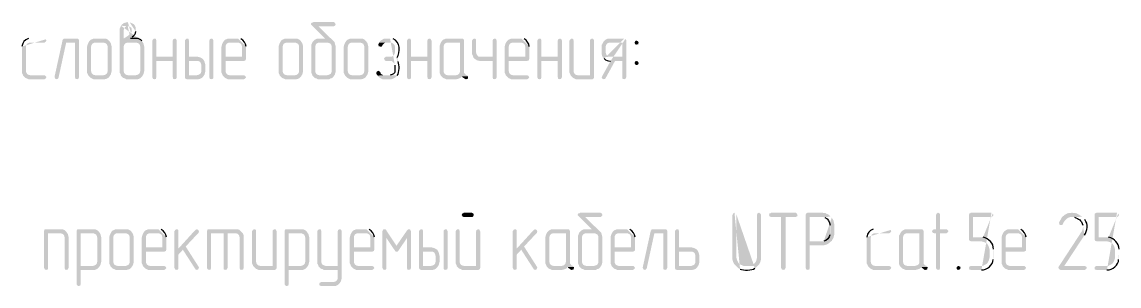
# Model space of a CAD drawing. Header units: millimetres. Extents: x -211 to 10565, y -2293 to 2244.
# Drawn here: x 5166.1 to 5223.8, y -312.8 to -299 of the extents above; entities that cross this region are included whole.
import ezdxf

# ---------------------------------------------------------------- set-up
doc = ezdxf.new("R2010")
doc.units = ezdxf.units.MM
doc.layers.add('PDF _Геометрия', color=7, linetype='Continuous')
doc.layers.add('PDF _Сплошная заливка', color=7, linetype='Continuous')

msp = doc.modelspace()

# ---------------------------------------------------------------- hatches: boundary and pattern name
at = {"layer": 'PDF _Сплошная заливка', "transparency": 33554559}
h = msp.add_hatch(color=256, dxfattribs=at)
h.paths.add_polyline_path([(5171.319, -299.169), (5171.298, -299.233), (5171.256, -299.317), (5171.256, -301.645), (5171.298, -301.708), (5171.319, -301.793), (5171.679, -301.772), (5171.594, -301.751), (5171.531, -301.708), (5171.488, -301.645), (5171.467, -301.56), (5171.467, -300.269), (5171.488, -300.185), (5171.531, -300.121), (5171.594, -300.079), (5171.679, -300.058), (5172.102, -300.058), (5172.462, -300.037), (5172.419, -299.973)], flags=0)
h.paths.add_polyline_path([(5171.827, -299.846), (5171.467, -299.846), (5171.467, -299.402), (5171.488, -299.317), (5171.531, -299.254), (5171.594, -299.211), (5171.679, -299.211)], flags=0)
h = msp.add_hatch(color=256, dxfattribs=at)
h.paths.add_polyline_path([(5171.679, -298.979), (5171.615, -299), (5171.531, -299.021), (5171.467, -299.042), (5171.383, -299.106), (5171.319, -299.169), (5171.679, -299.211), (5171.763, -299.211), (5171.827, -299.254), (5171.848, -299.254), (5171.89, -299.338), (5171.89, -299.486), (5171.848, -299.55), (5171.7, -299.698), (5171.636, -299.74), (5171.467, -299.846), (5171.827, -299.846), (5171.912, -299.762)], flags=0)
h.paths.add_polyline_path([(5172.102, -299.486), (5172.102, -299.296), (5172.081, -299.233), (5172.038, -299.148), (5171.975, -299.084), (5171.933, -299.063), (5171.848, -299.021), (5171.785, -299)], flags=0)
for points in [[(5182.513, -298.979), (5181.434, -298.979), (5181.434, -299), (5181.349, -299.021), (5181.307, -299.084), (5181.328, -299.127), (5182.047, -299.846), (5181.666, -299.846), (5181.603, -299.867), (5181.518, -299.91), (5181.391, -300.037), (5181.37, -300.1), (5181.328, -300.185), (5181.328, -301.645), (5181.37, -301.708), (5181.391, -301.793), (5181.751, -301.772), (5181.666, -301.751), (5181.603, -301.708), (5181.561, -301.645), (5181.54, -301.56), (5181.54, -300.269), (5181.561, -300.185), (5181.603, -300.121), (5181.666, -300.079), (5181.751, -300.058), (5182.174, -300.058), (5182.555, -300.037), (5182.492, -299.973), (5181.709, -299.211), (5182.513, -299.211), (5182.576, -299.169), (5182.619, -299.106), (5182.576, -299.021)], [(5169.013, -299.846), (5168.357, -299.846), (5168.293, -299.867), (5168.251, -299.931), (5167.828, -301.856), (5167.828, -301.878), (5167.87, -301.962), (5167.933, -301.983), (5167.997, -301.962), (5168.039, -301.899), (5168.441, -300.058), (5168.907, -300.058), (5169.118, -299.952), (5169.118, -299.931), (5169.076, -299.867)], [(5169.118, -299.952), (5168.907, -300.058), (5168.907, -301.878), (5168.928, -301.962), (5169.013, -301.983), (5169.076, -301.962), (5169.118, -301.878)], [(5169.626, -300.037), (5169.584, -300.121), (5169.563, -300.185), (5169.542, -300.269), (5169.542, -301.645), (5169.584, -301.729), (5169.605, -301.793), (5169.965, -301.772), (5169.88, -301.751), (5169.817, -301.708), (5169.774, -301.645), (5169.753, -301.56), (5169.753, -300.269), (5169.774, -300.185), (5169.817, -300.121), (5169.88, -300.079), (5169.965, -300.058), (5170.409, -300.058)], [(5170.409, -299.846), (5169.88, -299.846), (5169.795, -299.888), (5169.732, -299.91), (5169.669, -299.973), (5169.626, -300.037), (5170.409, -300.058), (5170.473, -300.079), (5170.557, -300.121), (5170.6, -300.185), (5170.621, -300.269), (5170.621, -301.56), (5170.6, -301.645), (5170.557, -301.708), (5170.494, -301.751), (5170.409, -301.772), (5169.965, -301.772), (5169.605, -301.793), (5169.732, -301.92), (5169.795, -301.941), (5169.88, -301.983), (5170.473, -301.983), (5170.557, -301.962), (5170.642, -301.92), (5170.705, -301.856), (5170.79, -301.729), (5170.832, -301.56), (5170.832, -300.269), (5170.79, -300.1), (5170.705, -299.973), (5170.642, -299.91), (5170.557, -299.867), (5170.494, -299.846)], [(5172.462, -300.037), (5172.102, -300.058), (5172.187, -300.079), (5172.271, -300.121), (5172.314, -300.185), (5172.335, -300.269), (5172.335, -301.56), (5172.314, -301.645), (5172.271, -301.708), (5172.187, -301.751), (5172.102, -301.772), (5171.679, -301.772), (5171.319, -301.793), (5171.446, -301.92), (5171.531, -301.941), (5171.594, -301.983), (5172.208, -301.983), (5172.271, -301.962), (5172.356, -301.92), (5172.419, -301.856), (5172.504, -301.729), (5172.546, -301.56), (5172.546, -300.269), (5172.504, -300.1)], [(5173.075, -299.846), (5173.012, -299.888), (5172.97, -299.952), (5172.97, -301.878), (5173.012, -301.962), (5173.075, -301.983), (5173.16, -301.962), (5173.181, -301.878), (5173.181, -301.031), (5174.049, -301.031), (5173.181, -300.798), (5173.181, -299.952), (5173.16, -299.867)], [(5174.155, -299.846), (5174.07, -299.888), (5174.049, -299.952), (5174.049, -300.798), (5173.181, -300.798), (5174.049, -301.031), (5174.049, -301.878), (5174.07, -301.962), (5174.155, -301.983), (5174.218, -301.962), (5174.26, -301.878), (5174.26, -299.952), (5174.218, -299.867)], [(5174.789, -299.846), (5174.726, -299.888), (5174.684, -299.952), (5174.684, -301.899), (5174.726, -301.962), (5174.789, -301.983), (5175.403, -301.983), (5175.488, -301.962), (5175.572, -301.92), (5175.636, -301.856), (5175.678, -301.793), (5174.895, -301.772), (5174.895, -301.031), (5175.318, -301.031), (5175.678, -300.989), (5175.636, -300.925), (5175.572, -300.883), (5175.488, -300.841), (5175.424, -300.82), (5175.318, -300.798), (5174.895, -300.798), (5174.895, -299.952), (5174.874, -299.867)], [(5176.08, -299.846), (5175.995, -299.888), (5175.974, -299.952), (5175.974, -301.878), (5175.995, -301.962), (5176.08, -301.983), (5176.144, -301.962), (5176.165, -301.962), (5176.186, -301.878), (5176.186, -299.952), (5176.144, -299.867)], [(5176.694, -300.037), (5176.651, -300.121), (5176.63, -300.185), (5176.609, -300.269), (5176.609, -301.645), (5176.651, -301.729), (5176.673, -301.793), (5176.736, -301.856), (5176.8, -301.92), (5176.863, -301.941), (5176.948, -301.983), (5177.794, -301.983), (5177.858, -301.941), (5177.9, -301.878), (5177.858, -301.814), (5177.794, -301.772), (5177.032, -301.772), (5176.948, -301.751), (5176.884, -301.708), (5176.842, -301.645), (5176.821, -301.56), (5176.821, -301.031), (5177.794, -301.031), (5177.815, -301.01), (5177.879, -300.989), (5177.9, -300.904), (5176.821, -300.798), (5176.821, -300.269), (5176.842, -300.185), (5176.884, -300.121), (5176.948, -300.079), (5177.032, -300.058), (5177.477, -300.058)], [(5179.699, -300.037), (5179.656, -300.121), (5179.635, -300.185), (5179.614, -300.269), (5179.614, -301.645), (5179.656, -301.729), (5179.677, -301.793), (5180.037, -301.772), (5179.952, -301.751), (5179.889, -301.708), (5179.847, -301.645), (5179.826, -301.56), (5179.826, -300.269), (5179.847, -300.185), (5179.889, -300.121), (5179.952, -300.079), (5180.037, -300.058), (5180.482, -300.058)], [(5180.482, -299.846), (5179.952, -299.846), (5179.868, -299.888), (5179.804, -299.91), (5179.741, -299.973), (5179.699, -300.037), (5180.482, -300.058), (5180.545, -300.079), (5180.63, -300.121), (5180.672, -300.185), (5180.693, -300.269), (5180.693, -301.56), (5180.672, -301.645), (5180.63, -301.708), (5180.566, -301.751), (5180.482, -301.772), (5180.037, -301.772), (5179.677, -301.793), (5179.804, -301.92), (5179.868, -301.941), (5179.952, -301.983), (5180.545, -301.983), (5180.63, -301.962), (5180.714, -301.92), (5180.778, -301.856), (5180.862, -301.729), (5180.905, -301.56), (5180.905, -300.269), (5180.862, -300.1), (5180.778, -299.973), (5180.714, -299.91), (5180.63, -299.867), (5180.566, -299.846)], [(5182.555, -300.037), (5182.174, -300.058), (5182.259, -300.079), (5182.344, -300.121), (5182.386, -300.185), (5182.407, -300.269), (5182.407, -301.56), (5182.386, -301.645), (5182.344, -301.708), (5182.259, -301.751), (5182.174, -301.772), (5181.751, -301.772), (5181.391, -301.793), (5181.518, -301.92), (5181.603, -301.941), (5181.666, -301.983), (5182.28, -301.983), (5182.344, -301.941), (5182.428, -301.92), (5182.492, -301.856), (5182.576, -301.729), (5182.598, -301.645), (5182.619, -301.56), (5182.619, -300.269), (5182.598, -300.206), (5182.576, -300.121)], [(5183.127, -300.037), (5183.084, -300.121), (5183.063, -300.185), (5183.042, -300.269), (5183.042, -301.645), (5183.084, -301.729), (5183.105, -301.793), (5183.465, -301.772), (5183.38, -301.751), (5183.317, -301.708), (5183.275, -301.645), (5183.254, -301.56), (5183.254, -300.269), (5183.275, -300.185), (5183.317, -300.121), (5183.38, -300.079), (5183.465, -300.058), (5183.909, -300.058)], [(5183.909, -299.846), (5183.38, -299.846), (5183.296, -299.888), (5183.232, -299.91), (5183.169, -299.973), (5183.127, -300.037), (5183.909, -300.058), (5183.973, -300.079), (5184.058, -300.121), (5184.1, -300.185), (5184.121, -300.269), (5184.121, -301.56), (5184.1, -301.645), (5184.058, -301.708), (5183.994, -301.751), (5183.909, -301.772), (5183.465, -301.772), (5183.105, -301.793), (5183.169, -301.856), (5183.232, -301.92), (5183.296, -301.941), (5183.38, -301.983), (5183.973, -301.983), (5184.058, -301.962), (5184.142, -301.92), (5184.206, -301.856), (5184.29, -301.729), (5184.312, -301.645), (5184.333, -301.56), (5184.333, -300.269), (5184.312, -300.185), (5184.29, -300.1), (5184.206, -299.973), (5184.142, -299.91), (5184.058, -299.867), (5183.994, -299.846)], [(5184.904, -300.058), (5184.862, -300.142), (5184.862, -300.185), (5184.883, -300.248), (5184.968, -300.269), (5185.031, -300.269), (5185.073, -300.206), (5185.094, -300.164), (5185.158, -300.1), (5185.179, -300.079), (5185.264, -300.058), (5185.475, -300.058)], [(5186.47, -299.846), (5186.406, -299.888), (5186.364, -299.952), (5186.364, -301.878), (5186.406, -301.962), (5186.47, -301.983), (5186.555, -301.962), (5186.576, -301.878), (5186.576, -301.031), (5187.443, -301.031), (5186.576, -300.798), (5186.576, -299.952), (5186.555, -299.867)], [(5187.549, -299.846), (5187.464, -299.888), (5187.443, -299.952), (5187.443, -300.798), (5186.576, -300.798), (5187.443, -301.031), (5187.443, -301.878), (5187.464, -301.962), (5187.549, -301.983), (5187.613, -301.962), (5187.655, -301.878), (5187.655, -299.952), (5187.613, -299.867)], [(5188.163, -300.037), (5188.12, -300.121), (5188.099, -300.185), (5188.078, -300.269), (5188.078, -301.645), (5188.12, -301.729), (5188.142, -301.793), (5188.269, -301.92), (5188.332, -301.941), (5188.417, -301.983), (5188.967, -301.983), (5189.051, -301.962), (5189.115, -301.941), (5189.2, -301.899), (5189.263, -301.835), (5189.58, -301.835), (5189.517, -301.772), (5188.501, -301.772), (5188.417, -301.751), (5188.353, -301.708), (5188.311, -301.645), (5188.29, -301.56), (5188.29, -300.269), (5188.311, -300.185), (5188.353, -300.121), (5188.417, -300.079), (5188.501, -300.058), (5189.157, -300.058)], [(5189.263, -299.846), (5188.417, -299.846), (5188.332, -299.888), (5188.269, -299.91), (5188.205, -299.973), (5188.163, -300.037), (5189.157, -300.058), (5189.157, -301.56), (5189.136, -301.645), (5189.094, -301.708), (5189.03, -301.751), (5188.946, -301.772), (5188.501, -301.772), (5189.517, -301.772), (5189.454, -301.751), (5189.411, -301.687), (5189.369, -301.645), (5189.369, -299.931), (5189.327, -299.867)], [(5189.898, -299.846), (5189.834, -299.888), (5189.792, -299.952), (5189.792, -300.671), (5189.834, -300.756), (5189.856, -300.841), (5190.215, -300.798), (5190.131, -300.798), (5190.067, -300.735), (5190.025, -300.671), (5190.004, -300.587), (5190.004, -299.952), (5189.983, -299.867)], [(5190.977, -299.846), (5190.892, -299.888), (5190.871, -299.952), (5190.871, -300.798), (5190.215, -300.798), (5189.856, -300.841), (5189.919, -300.904), (5189.983, -300.946), (5190.046, -300.989), (5190.215, -301.031), (5190.871, -301.031), (5190.871, -301.878), (5190.892, -301.962), (5190.977, -301.983), (5191.041, -301.962), (5191.083, -301.878), (5191.083, -299.952), (5191.041, -299.867)], [(5191.591, -300.037), (5191.548, -300.121), (5191.527, -300.185), (5191.506, -300.269), (5191.506, -301.645), (5191.548, -301.729), (5191.57, -301.793), (5191.633, -301.856), (5191.697, -301.92), (5191.76, -301.941), (5191.845, -301.983), (5192.691, -301.983), (5192.755, -301.941), (5192.797, -301.878), (5192.755, -301.814), (5192.691, -301.772), (5191.929, -301.772), (5191.845, -301.751), (5191.781, -301.708), (5191.739, -301.645), (5191.718, -301.56), (5191.718, -301.031), (5192.691, -301.031), (5192.712, -301.01), (5192.776, -300.989), (5192.797, -300.904), (5191.718, -300.798), (5191.718, -300.269), (5191.739, -300.185), (5191.781, -300.121), (5191.845, -300.079), (5191.929, -300.058), (5192.374, -300.058)], [(5193.326, -299.846), (5193.262, -299.888), (5193.22, -299.952), (5193.22, -301.878), (5193.262, -301.962), (5193.326, -301.983), (5193.411, -301.962), (5193.432, -301.878), (5193.432, -301.031), (5194.299, -301.031), (5193.432, -300.798), (5193.432, -299.952), (5193.411, -299.867)], [(5194.405, -299.846), (5194.32, -299.888), (5194.299, -299.952), (5194.299, -300.798), (5193.432, -300.798), (5194.299, -301.031), (5194.299, -301.878), (5194.32, -301.962), (5194.405, -301.983), (5194.469, -301.962), (5194.511, -301.878), (5194.511, -299.952), (5194.469, -299.867)], [(5195.019, -299.846), (5194.955, -299.888), (5194.913, -299.952), (5194.913, -301.645), (5194.955, -301.729), (5194.976, -301.793), (5195.336, -301.772), (5195.251, -301.751), (5195.188, -301.708), (5195.146, -301.645), (5195.125, -301.56), (5195.125, -299.952), (5195.103, -299.867)], [(5196.098, -299.846), (5196.013, -299.888), (5195.992, -299.952), (5195.992, -301.772), (5195.336, -301.772), (5194.976, -301.793), (5195.103, -301.92), (5195.167, -301.941), (5195.251, -301.983), (5196.119, -301.983), (5196.183, -301.941), (5196.204, -301.878), (5196.204, -299.952), (5196.161, -299.867)], [(5196.69, -300.037), (5196.648, -300.121), (5196.606, -300.185), (5196.606, -300.671), (5196.627, -300.756), (5196.669, -300.841), (5197.029, -300.798), (5196.944, -300.798), (5196.881, -300.735), (5196.839, -300.671), (5196.817, -300.587), (5196.817, -300.269), (5196.839, -300.185), (5196.881, -300.121), (5196.944, -300.079), (5197.029, -300.058), (5197.685, -300.058)], [(5198.447, -299.952), (5198.383, -299.973), (5198.362, -299.994), (5198.341, -300.058), (5198.362, -300.142), (5198.447, -300.164), (5198.531, -300.142), (5198.531, -300.121), (5198.553, -300.058), (5198.51, -299.994)], [(5175.678, -300.989), (5175.318, -301.031), (5175.403, -301.031), (5175.488, -301.073), (5175.53, -301.158), (5175.551, -301.243), (5175.551, -301.56), (5175.53, -301.645), (5175.488, -301.708), (5175.403, -301.751), (5175.318, -301.772), (5174.895, -301.772), (5175.678, -301.793), (5175.72, -301.729), (5175.763, -301.56), (5175.763, -301.243), (5175.742, -301.158), (5175.72, -301.073)], [(5197.071, -301.031), (5196.627, -301.835), (5196.606, -301.878), (5196.648, -301.962), (5196.712, -301.983), (5196.775, -301.962), (5196.817, -301.92), (5197.304, -301.031), (5197.685, -301.031)], [(5198.447, -301.031), (5198.383, -301.052), (5198.362, -301.052), (5198.341, -301.137), (5198.362, -301.2), (5198.447, -301.243), (5198.531, -301.2), (5198.553, -301.137), (5198.51, -301.052)], [(5184.862, -301.539), (5184.777, -301.581), (5184.756, -301.645), (5184.756, -301.708), (5184.819, -301.793), (5185.158, -301.772), (5185.116, -301.772), (5185.031, -301.729), (5184.989, -301.687), (5184.968, -301.624), (5184.925, -301.581)], [(5189.58, -301.835), (5189.263, -301.835), (5189.284, -301.878), (5189.348, -301.92), (5189.369, -301.941), (5189.454, -301.983), (5189.475, -301.983), (5189.559, -301.962), (5189.58, -301.878)], [(5189.771, -308.987), (5189.348, -308.987), (5189.348, -309.009), (5189.284, -309.03), (5189.242, -309.114), (5189.284, -309.178), (5189.348, -309.22), (5189.792, -309.22), (5189.856, -309.178), (5189.877, -309.114), (5189.856, -309.03)], [(5196.542, -308.987), (5195.463, -308.987), (5195.463, -309.009), (5195.378, -309.03), (5195.336, -309.093), (5195.357, -309.136), (5196.077, -309.855), (5195.696, -309.855), (5195.632, -309.876), (5195.548, -309.919), (5195.421, -310.045), (5195.4, -310.109), (5195.357, -310.194), (5195.357, -311.654), (5195.4, -311.717), (5195.421, -311.802), (5195.78, -311.781), (5195.696, -311.759), (5195.632, -311.717), (5195.59, -311.654), (5195.569, -311.569), (5195.569, -310.278), (5195.59, -310.194), (5195.632, -310.13), (5195.696, -310.088), (5195.78, -310.067), (5196.204, -310.067), (5196.585, -310.045), (5196.521, -309.982), (5195.738, -309.22), (5196.542, -309.22), (5196.606, -309.178), (5196.648, -309.114), (5196.606, -309.03)], [(5204.879, -308.987), (5204.795, -309.03), (5204.774, -309.114), (5204.774, -311.357), (5204.731, -311.527), (5204.647, -311.654), (5204.583, -311.696), (5204.499, -311.738), (5204.435, -311.781), (5204.118, -311.781), (5204.795, -311.802), (5204.858, -311.738), (5204.901, -311.675), (5204.943, -311.59), (5204.964, -311.527), (5204.985, -311.442), (5204.985, -309.093), (5204.943, -309.03)], [(5206.805, -308.987), (5205.514, -308.987), (5205.514, -309.009), (5205.43, -309.03), (5205.408, -309.114), (5205.43, -309.178), (5205.514, -309.22), (5206.043, -309.22), (5206.043, -311.886), (5206.086, -311.971), (5206.149, -311.992), (5206.234, -311.971), (5206.276, -311.886), (5206.276, -309.22), (5206.805, -309.22), (5206.89, -309.178), (5206.911, -309.114), (5206.869, -309.03)], [(5208.202, -308.987), (5207.44, -308.987), (5207.419, -309.009), (5207.355, -309.03), (5207.334, -309.114), (5207.334, -311.886), (5207.376, -311.971), (5207.44, -311.992), (5207.525, -311.971), (5207.546, -311.886), (5207.546, -310.701), (5208.286, -310.701), (5208.371, -310.68), (5208.434, -310.659), (5208.519, -310.617), (5208.583, -310.574), (5208.646, -310.511), (5207.546, -310.49), (5207.546, -309.22), (5208.202, -309.22), (5208.646, -309.178), (5208.583, -309.136), (5208.519, -309.072), (5208.434, -309.051), (5208.371, -309.009), (5208.286, -309.009)], [(5214.296, -308.987), (5214.232, -309.03), (5214.19, -309.114), (5214.19, -309.855), (5214.084, -309.855), (5214.021, -309.897), (5213.978, -309.961), (5214.021, -310.045), (5214.084, -310.067), (5214.19, -310.067), (5214.19, -311.886), (5214.232, -311.971), (5214.296, -311.992), (5214.381, -311.971), (5214.402, -311.886), (5214.402, -310.067), (5214.74, -310.067), (5214.804, -310.024), (5214.846, -309.961), (5214.804, -309.897), (5214.74, -309.855), (5214.402, -309.855), (5214.402, -309.093), (5214.381, -309.03)], [(5221.342, -308.987), (5221.258, -309.009), (5221.173, -309.009), (5221.088, -309.03), (5221.025, -309.072), (5220.94, -309.114), (5220.898, -309.157), (5220.834, -309.199), (5220.792, -309.263), (5220.75, -309.347), (5220.707, -309.411), (5220.665, -309.495), (5220.665, -309.538), (5220.686, -309.622), (5220.771, -309.643), (5220.834, -309.622), (5220.877, -309.58), (5220.877, -309.559), (5220.919, -309.474), (5220.961, -309.411), (5221.067, -309.305), (5221.11, -309.284), (5221.173, -309.241), (5221.258, -309.22), (5221.342, -309.22), (5221.892, -309.199), (5221.808, -309.157), (5221.744, -309.114), (5221.66, -309.072), (5221.596, -309.03), (5221.512, -309.009), (5221.427, -309.009)], [(5168.145, -309.855), (5167.362, -309.855), (5167.299, -309.876), (5167.277, -309.961), (5167.277, -311.886), (5167.32, -311.971), (5167.383, -311.992), (5167.468, -311.971), (5167.489, -311.886), (5167.489, -310.067), (5168.145, -310.067), (5168.484, -310.045), (5168.441, -309.982), (5168.378, -309.919), (5168.293, -309.876), (5168.23, -309.855)], [(5169.859, -309.855), (5169.076, -309.855), (5169.013, -309.876), (5168.991, -309.961), (5168.991, -312.754), (5169.034, -312.817), (5169.097, -312.839), (5169.182, -312.817), (5169.203, -312.733), (5169.203, -311.992), (5169.944, -311.992), (5170.007, -311.971), (5170.092, -311.929), (5170.155, -311.865), (5170.198, -311.802), (5169.203, -311.781), (5169.203, -310.067), (5169.859, -310.067), (5170.198, -310.045), (5170.155, -309.982), (5170.092, -309.919), (5170.007, -309.876), (5169.944, -309.855)], [(5171.573, -309.855), (5171.044, -309.855), (5170.959, -309.897), (5170.896, -309.919), (5170.832, -309.982), (5170.79, -310.045), (5171.573, -310.067), (5171.636, -310.088), (5171.721, -310.13), (5171.763, -310.194), (5171.785, -310.278), (5171.785, -311.569), (5171.763, -311.654), (5171.721, -311.717), (5171.658, -311.759), (5171.573, -311.781), (5171.129, -311.781), (5170.769, -311.802), (5170.896, -311.929), (5170.959, -311.95), (5171.044, -311.992), (5171.636, -311.992), (5171.721, -311.971), (5171.806, -311.929), (5171.869, -311.865), (5171.954, -311.738), (5171.975, -311.654), (5171.996, -311.569), (5171.996, -310.278), (5171.975, -310.194), (5171.954, -310.109), (5171.869, -309.982), (5171.806, -309.919), (5171.721, -309.876), (5171.658, -309.855)], [(5174.239, -309.855), (5174.176, -309.897), (5174.133, -309.961), (5174.133, -311.886), (5174.176, -311.971), (5174.239, -311.992), (5174.324, -311.971), (5174.345, -311.886), (5174.345, -311.188), (5174.578, -310.934), (5174.345, -310.871), (5174.345, -309.961), (5174.324, -309.876)], [(5175.318, -309.855), (5175.234, -309.897), (5174.345, -310.871), (5174.578, -310.934), (5175.234, -311.95), (5175.255, -311.971), (5175.318, -311.992), (5175.382, -311.971), (5175.424, -311.886), (5175.403, -311.823), (5174.726, -310.765), (5175.403, -310.045), (5175.424, -309.961), (5175.382, -309.897)], [(5177.35, -309.855), (5175.932, -309.855), (5175.869, -309.876), (5175.847, -309.961), (5175.847, -311.886), (5175.89, -311.971), (5175.953, -311.992), (5176.038, -311.971), (5176.059, -311.886), (5176.059, -310.067), (5177.35, -310.067), (5177.709, -310.045), (5177.583, -309.919), (5177.519, -309.876), (5177.434, -309.855)], [(5178.323, -309.855), (5178.26, -309.897), (5178.217, -309.961), (5178.217, -311.654), (5178.26, -311.738), (5178.281, -311.802), (5178.641, -311.781), (5178.556, -311.759), (5178.492, -311.717), (5178.45, -311.654), (5178.429, -311.569), (5178.429, -309.961), (5178.408, -309.876)], [(5179.402, -309.855), (5179.318, -309.897), (5179.297, -309.961), (5179.297, -311.781), (5178.641, -311.781), (5178.281, -311.802), (5178.408, -311.929), (5178.471, -311.95), (5178.556, -311.992), (5179.423, -311.992), (5179.487, -311.95), (5179.508, -311.886), (5179.508, -309.961), (5179.466, -309.876)], [(5180.799, -309.855), (5180.016, -309.855), (5179.952, -309.876), (5179.931, -309.961), (5179.931, -312.754), (5179.974, -312.817), (5180.037, -312.839), (5180.122, -312.817), (5180.143, -312.733), (5180.143, -311.992), (5180.884, -311.992), (5180.947, -311.971), (5181.032, -311.929), (5181.095, -311.865), (5181.137, -311.802), (5180.143, -311.781), (5180.143, -310.067), (5180.799, -310.067), (5181.137, -310.045), (5181.095, -309.982), (5181.032, -309.919), (5180.947, -309.876), (5180.884, -309.855)], [(5181.751, -309.855), (5181.688, -309.897), (5181.645, -309.961), (5181.645, -311.654), (5181.688, -311.717), (5181.709, -311.802), (5182.069, -311.781), (5182.005, -311.759), (5181.92, -311.717), (5181.878, -311.654), (5181.857, -311.569), (5181.857, -309.961), (5181.836, -309.876)], [(5182.83, -309.855), (5182.746, -309.897), (5182.725, -309.961), (5182.725, -311.781), (5182.069, -311.781), (5181.709, -311.802), (5181.836, -311.929), (5181.92, -311.95), (5181.984, -311.992), (5182.725, -311.992), (5182.725, -312.415), (5182.703, -312.5), (5182.661, -312.564), (5182.598, -312.606), (5182.513, -312.627), (5181.857, -312.627), (5181.772, -312.669), (5181.751, -312.733), (5181.772, -312.817), (5181.857, -312.839), (5182.598, -312.839), (5182.661, -312.817), (5182.746, -312.775), (5182.809, -312.712), (5182.894, -312.585), (5182.936, -312.415), (5182.936, -309.961), (5182.894, -309.876)], [(5185.179, -309.855), (5185.116, -309.876), (5185.073, -309.961), (5185.285, -310.321), (5185.729, -310.977), (5185.814, -310.723), (5185.264, -309.897), (5185.221, -309.855)], [(5186.47, -309.855), (5186.449, -309.855), (5186.385, -309.897), (5185.814, -310.723), (5185.729, -310.977), (5185.75, -311.019), (5185.814, -311.04), (5185.856, -311.04), (5185.92, -310.977), (5186.364, -310.321), (5186.576, -309.961), (5186.533, -309.876)], [(5187.105, -309.855), (5187.041, -309.897), (5186.999, -309.961), (5186.999, -311.908), (5187.041, -311.971), (5187.105, -311.992), (5187.718, -311.992), (5187.803, -311.971), (5187.888, -311.929), (5187.951, -311.865), (5187.993, -311.802), (5187.211, -311.781), (5187.211, -311.04), (5187.634, -311.04), (5187.993, -310.998), (5187.951, -310.934), (5187.888, -310.892), (5187.803, -310.85), (5187.74, -310.828), (5187.634, -310.807), (5187.211, -310.807), (5187.211, -309.961), (5187.189, -309.876)], [(5188.396, -309.855), (5188.311, -309.897), (5188.29, -309.961), (5188.29, -311.886), (5188.311, -311.971), (5188.396, -311.992), (5188.459, -311.971), (5188.48, -311.971), (5188.501, -311.886), (5188.501, -309.961), (5188.459, -309.876)], [(5189.03, -309.855), (5188.967, -309.897), (5188.925, -309.961), (5188.925, -311.654), (5188.967, -311.717), (5188.988, -311.802), (5189.348, -311.781), (5189.263, -311.759), (5189.2, -311.717), (5189.157, -311.654), (5189.136, -311.569), (5189.136, -309.961), (5189.115, -309.876)], [(5190.109, -309.855), (5190.025, -309.897), (5190.004, -309.961), (5190.004, -311.781), (5189.348, -311.781), (5188.988, -311.802), (5189.051, -311.865), (5189.115, -311.929), (5189.2, -311.95), (5189.263, -311.992), (5190.131, -311.992), (5190.194, -311.95), (5190.215, -311.886), (5190.215, -309.961), (5190.173, -309.876)], [(5192.035, -309.855), (5191.972, -309.897), (5191.929, -309.961), (5191.929, -311.886), (5191.972, -311.971), (5192.035, -311.992), (5192.12, -311.971), (5192.141, -311.886), (5192.141, -311.188), (5192.374, -310.934), (5192.141, -310.871), (5192.141, -309.961), (5192.12, -309.876)], [(5193.114, -309.855), (5193.03, -309.897), (5192.141, -310.871), (5192.374, -310.934), (5193.03, -311.95), (5193.051, -311.971), (5193.114, -311.992), (5193.178, -311.971), (5193.22, -311.886), (5193.199, -311.823), (5192.522, -310.765), (5193.199, -310.045), (5193.22, -309.961), (5193.178, -309.897)], [(5194.828, -309.855), (5193.982, -309.855), (5193.897, -309.897), (5193.834, -309.919), (5193.77, -309.982), (5193.728, -310.045), (5194.722, -310.067), (5194.722, -311.569), (5194.701, -311.654), (5194.659, -311.717), (5194.596, -311.759), (5194.511, -311.781), (5194.066, -311.781), (5195.082, -311.781), (5195.019, -311.759), (5194.976, -311.696), (5194.934, -311.654), (5194.934, -309.94), (5194.892, -309.876)], [(5199.949, -309.855), (5199.293, -309.855), (5199.23, -309.876), (5199.187, -309.94), (5198.764, -311.865), (5198.764, -311.886), (5198.806, -311.971), (5198.87, -311.992), (5198.933, -311.971), (5198.976, -311.908), (5199.378, -310.067), (5199.843, -310.067), (5200.055, -309.961), (5200.055, -309.94), (5200.013, -309.876)], [(5200.563, -309.855), (5200.499, -309.897), (5200.457, -309.961), (5200.457, -311.908), (5200.499, -311.971), (5200.563, -311.992), (5201.388, -311.992), (5201.473, -311.971), (5201.557, -311.929), (5201.621, -311.865), (5201.663, -311.802), (5200.669, -311.781), (5200.669, -311.04), (5201.325, -311.04), (5201.663, -310.998), (5201.621, -310.934), (5201.557, -310.892), (5201.473, -310.85), (5201.409, -310.828), (5201.325, -310.807), (5200.669, -310.807), (5200.669, -309.961), (5200.647, -309.876)], [(5213.428, -309.855), (5212.582, -309.855), (5212.497, -309.897), (5212.434, -309.919), (5212.37, -309.982), (5212.328, -310.045), (5213.322, -310.067), (5213.322, -311.569), (5213.301, -311.654), (5213.259, -311.717), (5213.174, -311.759), (5213.09, -311.781), (5212.667, -311.781), (5213.682, -311.781), (5213.619, -311.759), (5213.555, -311.696), (5213.534, -311.654), (5213.534, -309.94), (5213.492, -309.876)], [(5168.484, -310.045), (5168.145, -310.067), (5168.208, -310.088), (5168.293, -310.13), (5168.335, -310.194), (5168.357, -310.278), (5168.357, -311.886), (5168.378, -311.971), (5168.462, -311.992), (5168.526, -311.971), (5168.568, -311.886), (5168.568, -310.278), (5168.526, -310.109)], [(5170.198, -310.045), (5169.859, -310.067), (5169.922, -310.088), (5170.007, -310.13), (5170.049, -310.194), (5170.071, -310.278), (5170.071, -311.569), (5170.049, -311.654), (5170.007, -311.717), (5169.922, -311.759), (5169.859, -311.781), (5169.203, -311.781), (5170.198, -311.802), (5170.24, -311.738), (5170.282, -311.569), (5170.282, -310.278), (5170.24, -310.109)], [(5170.79, -310.045), (5170.748, -310.13), (5170.727, -310.194), (5170.705, -310.278), (5170.705, -311.654), (5170.748, -311.738), (5170.769, -311.802), (5171.129, -311.781), (5171.044, -311.759), (5170.98, -311.717), (5170.938, -311.654), (5170.917, -311.569), (5170.917, -310.278), (5170.938, -310.194), (5170.98, -310.13), (5171.044, -310.088), (5171.129, -310.067), (5171.573, -310.067)], [(5172.504, -310.045), (5172.462, -310.13), (5172.441, -310.194), (5172.419, -310.278), (5172.419, -311.654), (5172.462, -311.738), (5172.483, -311.802), (5172.546, -311.865), (5172.61, -311.929), (5172.673, -311.95), (5172.758, -311.992), (5173.604, -311.992), (5173.668, -311.95), (5173.71, -311.886), (5173.668, -311.823), (5173.604, -311.781), (5172.843, -311.781), (5172.758, -311.759), (5172.694, -311.717), (5172.652, -311.654), (5172.631, -311.569), (5172.631, -311.04), (5173.604, -311.04), (5173.626, -311.019), (5173.689, -310.998), (5173.71, -310.913), (5172.631, -310.807), (5172.631, -310.278), (5172.652, -310.194), (5172.694, -310.13), (5172.758, -310.088), (5172.843, -310.067), (5173.287, -310.067)], [(5176.927, -310.067), (5176.715, -310.067), (5176.715, -311.886), (5176.736, -311.971), (5176.821, -311.992), (5176.884, -311.971), (5176.927, -311.886)], [(5177.709, -310.045), (5177.35, -310.067), (5177.434, -310.088), (5177.498, -310.13), (5177.54, -310.194), (5177.561, -310.278), (5177.561, -311.886), (5177.583, -311.971), (5177.667, -311.992), (5177.752, -311.971), (5177.773, -311.886), (5177.773, -310.194), (5177.752, -310.109)], [(5181.137, -310.045), (5180.799, -310.067), (5180.862, -310.088), (5180.947, -310.13), (5180.989, -310.194), (5181.011, -310.278), (5181.011, -311.569), (5180.989, -311.654), (5180.947, -311.717), (5180.862, -311.759), (5180.799, -311.781), (5180.143, -311.781), (5181.137, -311.802), (5181.18, -311.738), (5181.222, -311.569), (5181.222, -310.278), (5181.18, -310.109)], [(5183.444, -310.045), (5183.402, -310.13), (5183.38, -310.194), (5183.359, -310.278), (5183.359, -311.654), (5183.402, -311.738), (5183.423, -311.802), (5183.55, -311.929), (5183.613, -311.95), (5183.698, -311.992), (5184.544, -311.992), (5184.608, -311.95), (5184.65, -311.886), (5184.608, -311.823), (5184.544, -311.781), (5183.783, -311.781), (5183.698, -311.759), (5183.634, -311.717), (5183.592, -311.654), (5183.571, -311.569), (5183.571, -311.04), (5184.544, -311.04), (5184.565, -311.019), (5184.629, -310.998), (5184.65, -310.913), (5183.571, -310.807), (5183.571, -310.278), (5183.592, -310.194), (5183.634, -310.13), (5183.698, -310.088), (5183.783, -310.067), (5184.227, -310.067)], [(5185.073, -309.961), (5185.073, -311.886), (5185.116, -311.971), (5185.179, -311.992), (5185.264, -311.971), (5185.285, -311.886), (5185.285, -310.321)], [(5186.576, -309.961), (5186.364, -310.321), (5186.364, -311.886), (5186.385, -311.971), (5186.47, -311.992), (5186.533, -311.971), (5186.555, -311.971), (5186.576, -311.886)], [(5193.728, -310.045), (5193.686, -310.13), (5193.664, -310.194), (5193.643, -310.278), (5193.643, -311.654), (5193.686, -311.738), (5193.707, -311.802), (5193.77, -311.865), (5193.834, -311.929), (5193.897, -311.95), (5193.982, -311.992), (5194.532, -311.992), (5194.617, -311.971), (5194.68, -311.95), (5194.765, -311.908), (5194.828, -311.844), (5195.146, -311.844), (5195.082, -311.781), (5194.066, -311.781), (5193.982, -311.759), (5193.918, -311.717), (5193.876, -311.654), (5193.855, -311.569), (5193.855, -310.278), (5193.876, -310.194), (5193.918, -310.13), (5193.982, -310.088), (5194.066, -310.067), (5194.722, -310.067)], [(5196.585, -310.045), (5196.204, -310.067), (5196.288, -310.088), (5196.373, -310.13), (5196.415, -310.194), (5196.436, -310.278), (5196.436, -311.569), (5196.415, -311.654), (5196.373, -311.717), (5196.288, -311.759), (5196.204, -311.781), (5195.78, -311.781), (5195.421, -311.802), (5195.548, -311.929), (5195.632, -311.95), (5195.696, -311.992), (5196.31, -311.992), (5196.373, -311.95), (5196.458, -311.929), (5196.521, -311.865), (5196.606, -311.738), (5196.648, -311.569), (5196.648, -310.278), (5196.627, -310.215), (5196.606, -310.13)], [(5197.156, -310.045), (5197.114, -310.13), (5197.092, -310.194), (5197.071, -310.278), (5197.071, -311.654), (5197.114, -311.738), (5197.135, -311.802), (5197.262, -311.929), (5197.325, -311.95), (5197.41, -311.992), (5198.256, -311.992), (5198.32, -311.95), (5198.362, -311.886), (5198.32, -311.823), (5198.256, -311.781), (5197.494, -311.781), (5197.41, -311.759), (5197.346, -311.717), (5197.304, -311.654), (5197.283, -311.569), (5197.283, -311.04), (5198.256, -311.04), (5198.277, -311.019), (5198.341, -310.998), (5198.362, -310.913), (5197.283, -310.807), (5197.283, -310.278), (5197.304, -310.194), (5197.346, -310.13), (5197.41, -310.088), (5197.494, -310.067), (5197.939, -310.067)], [(5200.055, -309.961), (5199.843, -310.067), (5199.843, -311.886), (5199.864, -311.971), (5199.949, -311.992), (5200.013, -311.971), (5200.055, -311.886)], [(5212.328, -310.045), (5212.286, -310.13), (5212.243, -310.194), (5212.243, -311.654), (5212.264, -311.738), (5212.307, -311.802), (5212.434, -311.929), (5212.497, -311.95), (5212.582, -311.992), (5213.132, -311.992), (5213.217, -311.971), (5213.28, -311.95), (5213.365, -311.908), (5213.428, -311.844), (5213.746, -311.844), (5213.682, -311.781), (5212.667, -311.781), (5212.582, -311.759), (5212.518, -311.717), (5212.476, -311.654), (5212.455, -311.569), (5212.455, -310.278), (5212.476, -310.194), (5212.518, -310.13), (5212.582, -310.088), (5212.667, -310.067), (5213.322, -310.067)], [(5217.724, -310.045), (5217.682, -310.13), (5217.66, -310.194), (5217.639, -310.278), (5217.639, -311.654), (5217.682, -311.738), (5217.703, -311.802), (5217.83, -311.929), (5217.893, -311.95), (5217.978, -311.992), (5218.824, -311.992), (5218.888, -311.95), (5218.93, -311.886), (5218.888, -311.823), (5218.824, -311.781), (5218.062, -311.781), (5217.978, -311.759), (5217.914, -311.717), (5217.872, -311.654), (5217.851, -311.569), (5217.851, -311.04), (5218.824, -311.04), (5218.845, -311.019), (5218.909, -310.998), (5218.93, -310.913), (5217.851, -310.807), (5217.851, -310.278), (5217.872, -310.194), (5217.914, -310.13), (5217.978, -310.088), (5218.062, -310.067), (5218.507, -310.067)], [(5187.993, -310.998), (5187.634, -311.04), (5187.718, -311.04), (5187.803, -311.082), (5187.845, -311.167), (5187.866, -311.252), (5187.866, -311.569), (5187.845, -311.654), (5187.803, -311.717), (5187.718, -311.759), (5187.634, -311.781), (5187.211, -311.781), (5187.993, -311.802), (5188.036, -311.738), (5188.078, -311.569), (5188.078, -311.252), (5188.036, -311.082)], [(5201.663, -310.998), (5201.325, -311.04), (5201.388, -311.04), (5201.473, -311.082), (5201.515, -311.167), (5201.536, -311.252), (5201.536, -311.569), (5201.515, -311.654), (5201.473, -311.717), (5201.388, -311.759), (5201.325, -311.781), (5200.669, -311.781), (5201.663, -311.802), (5201.705, -311.738), (5201.748, -311.569), (5201.748, -311.252), (5201.705, -311.082)], [(5195.146, -311.844), (5194.828, -311.844), (5194.849, -311.886), (5194.913, -311.929), (5194.934, -311.95), (5195.019, -311.992), (5195.04, -311.992), (5195.125, -311.971), (5195.146, -311.886)], [(5213.746, -311.844), (5213.428, -311.844), (5213.449, -311.886), (5213.513, -311.929), (5213.534, -311.95), (5213.598, -311.992), (5213.64, -311.992), (5213.725, -311.971), (5213.746, -311.886)], [(5215.375, -311.781), (5215.46, -311.823), (5215.481, -311.886), (5215.46, -311.95), (5215.375, -311.992), (5215.29, -311.971), (5215.269, -311.886), (5215.29, -311.823)]]:
    msp.add_hatch(color=256, dxfattribs=at).paths.add_polyline_path(points)
h = msp.add_hatch(color=256, dxfattribs=at)
h.paths.add_polyline_path([(5167.299, -299.846), (5166.452, -299.846)], flags=0)
h.paths.add_polyline_path([(5166.114, -300.269), (5166.114, -301.645), (5166.156, -301.729), (5166.177, -301.793), (5166.241, -301.856), (5166.304, -301.92), (5166.368, -301.941), (5166.452, -301.983), (5167.299, -301.983), (5167.362, -301.941), (5167.404, -301.878), (5167.362, -301.814), (5167.299, -301.772), (5166.537, -301.772), (5166.452, -301.751), (5166.389, -301.708), (5166.346, -301.645), (5166.325, -301.56), (5166.325, -300.269), (5166.346, -300.185), (5166.389, -300.121), (5166.452, -300.079), (5166.537, -300.058), (5167.299, -300.058), (5167.362, -300.015), (5167.404, -299.952), (5167.362, -299.888)], flags=0)
h = msp.add_hatch(color=256, dxfattribs=at)
h.paths.add_polyline_path([(5177.477, -299.846), (5176.948, -299.846), (5176.863, -299.888), (5176.8, -299.91), (5176.736, -299.973), (5176.694, -300.037), (5177.477, -300.058), (5177.54, -300.079), (5177.625, -300.121), (5177.667, -300.185), (5177.688, -300.269), (5177.688, -300.798), (5176.821, -300.798), (5177.9, -300.904), (5177.9, -300.269)], flags=0)
h.paths.add_polyline_path([(5177.625, -299.867), (5177.561, -299.846)], flags=0)
h = msp.add_hatch(color=256, dxfattribs=at)
h.paths.add_polyline_path([(5185.475, -299.846), (5185.179, -299.846), (5185.094, -299.888), (5185.031, -299.931), (5185.01, -299.931), (5184.946, -299.994), (5184.904, -300.058), (5185.497, -300.058), (5185.581, -300.079), (5185.645, -300.121), (5185.708, -300.185), (5185.729, -300.269), (5185.729, -300.587), (5185.708, -300.671), (5185.645, -300.735), (5185.645, -300.756), (5185.56, -300.798), (5185.264, -300.798), (5185.2, -300.841), (5185.158, -300.904), (5185.2, -300.989), (5185.264, -301.031), (5185.581, -301.031), (5185.708, -301.158), (5185.729, -301.243)], flags=0)
h.paths.add_polyline_path([(5185.475, -301.772), (5185.158, -301.772), (5184.819, -301.793), (5184.862, -301.856), (5184.925, -301.899), (5184.989, -301.941), (5185.073, -301.983), (5185.56, -301.983), (5185.666, -301.941), (5185.729, -301.899), (5185.793, -301.856), (5185.856, -301.793)], flags=0)
h.paths.add_polyline_path([(5185.899, -301.052), (5185.856, -300.968), (5185.793, -300.904), (5185.856, -300.841)], flags=0)
h.paths.add_polyline_path([(5185.645, -299.867), (5185.56, -299.846)], flags=0)
h = msp.add_hatch(color=256, dxfattribs=at)
h.paths.add_polyline_path([(5192.374, -299.846), (5191.845, -299.846), (5191.76, -299.888), (5191.697, -299.91), (5191.633, -299.973), (5191.591, -300.037), (5192.374, -300.058), (5192.437, -300.079), (5192.522, -300.121), (5192.564, -300.185), (5192.585, -300.269), (5192.585, -300.798), (5191.718, -300.798), (5192.797, -300.904), (5192.797, -300.269)], flags=0)
h.paths.add_polyline_path([(5192.522, -299.867), (5192.458, -299.846)], flags=0)
h = msp.add_hatch(color=256, dxfattribs=at)
h.paths.add_polyline_path([(5197.791, -299.846), (5196.944, -299.846), (5196.86, -299.888), (5196.796, -299.91), (5196.733, -299.973), (5196.69, -300.037), (5197.685, -300.058), (5197.685, -300.798), (5197.029, -300.798), (5196.669, -300.841), (5196.733, -300.904)], flags=0)
h.paths.add_polyline_path([(5197.071, -301.031), (5197.685, -301.031), (5197.685, -301.878), (5197.706, -301.962), (5197.791, -301.983), (5197.854, -301.962), (5197.897, -301.878), (5197.897, -299.931), (5197.854, -299.867)], flags=0)
h = msp.add_hatch(color=256, dxfattribs=at)
h.paths.add_polyline_path([(5203.589, -308.987), (5203.525, -309.03), (5203.483, -309.114), (5203.483, -311.442), (5203.504, -311.527), (5203.525, -311.59), (5203.568, -311.675), (5203.8, -311.908), (5203.885, -311.95)], flags=0)
h.paths.add_polyline_path([(5204.668, -311.908), (5204.731, -311.865), (5204.795, -311.802), (5204.118, -311.781), (5204.054, -311.781), (5203.97, -311.738), (5203.906, -311.717), (5203.821, -311.654), (5203.779, -311.59), (5203.737, -311.506), (5203.716, -311.442), (5203.694, -311.357), (5203.694, -309.093), (5203.673, -309.03)], flags=0)
h = msp.add_hatch(color=256, dxfattribs=at)
h.paths.add_polyline_path([(5208.646, -309.178), (5208.202, -309.22), (5208.265, -309.22), (5208.35, -309.241)], flags=0)
h.paths.add_polyline_path([(5208.625, -309.643), (5208.625, -310.067), (5208.604, -310.151)], flags=0)
h.paths.add_polyline_path([(5208.286, -310.49), (5207.546, -310.49), (5208.646, -310.511), (5208.71, -310.469), (5208.752, -310.384), (5208.794, -310.321), (5208.836, -310.151), (5208.836, -309.58), (5208.815, -309.495), (5208.794, -309.39), (5208.752, -309.326), (5208.71, -309.241)], flags=0)
h = msp.add_hatch(color=256, dxfattribs=at)
h.paths.add_polyline_path([(5217.11, -308.987), (5216.031, -308.987), (5216.01, -309.009), (5215.946, -309.03), (5215.925, -309.114), (5215.925, -310.405), (5215.968, -310.469), (5216.031, -310.49), (5216.581, -310.49), (5216.645, -310.511), (5216.729, -310.532), (5216.814, -310.574), (5216.877, -310.617), (5216.92, -310.68), (5216.962, -310.765), (5216.983, -310.828), (5217.004, -310.913), (5217.004, -311.357), (5216.983, -311.442), (5216.962, -311.506), (5216.92, -311.59), (5216.877, -311.654), (5216.814, -311.696), (5216.729, -311.738), (5216.666, -311.781), (5216.031, -311.781), (5215.946, -311.823), (5215.925, -311.886), (5215.946, -311.971), (5216.031, -311.992), (5216.581, -311.992)], flags=0)
h.paths.add_polyline_path([(5217.195, -311.442), (5217.216, -311.357), (5217.216, -310.913)], flags=0)
h.paths.add_polyline_path([(5216.666, -310.278), (5216.137, -310.278), (5216.137, -309.22), (5217.11, -309.22), (5217.174, -309.178), (5217.216, -309.114), (5217.174, -309.03)], flags=0)
h = msp.add_hatch(color=256, dxfattribs=at)
h.paths.add_polyline_path([(5221.892, -309.199), (5221.342, -309.22), (5221.469, -309.22)], flags=0)
h.paths.add_polyline_path([(5221.914, -309.643), (5221.914, -309.813), (5221.892, -309.897), (5221.871, -309.961), (5221.808, -310.045), (5220.644, -311.823), (5220.623, -311.886), (5220.665, -311.95), (5220.729, -311.992), (5222.019, -311.992), (5222.083, -311.95), (5222.125, -311.886), (5222.083, -311.823), (5222.019, -311.781), (5220.94, -311.781), (5221.998, -310.172)], flags=0)
h.paths.add_polyline_path([(5222.019, -309.347), (5221.956, -309.263)], flags=0)
h = msp.add_hatch(color=256, dxfattribs=at)
h.paths.add_polyline_path([(5223.712, -308.987), (5222.633, -308.987), (5222.612, -309.009), (5222.548, -309.03), (5222.527, -309.114), (5222.527, -310.405), (5222.57, -310.469), (5222.633, -310.49), (5223.183, -310.49), (5223.247, -310.511), (5223.331, -310.532), (5223.416, -310.574), (5223.479, -310.617), (5223.522, -310.68), (5223.564, -310.765), (5223.585, -310.828), (5223.606, -310.913), (5223.606, -311.357), (5223.585, -311.442), (5223.564, -311.506), (5223.522, -311.59), (5223.479, -311.654), (5223.416, -311.696), (5223.331, -311.738), (5223.268, -311.781), (5222.633, -311.781), (5222.548, -311.823), (5222.527, -311.886), (5222.548, -311.971), (5222.633, -311.992), (5223.183, -311.992)], flags=0)
h.paths.add_polyline_path([(5223.797, -311.442), (5223.818, -311.357), (5223.818, -310.913)], flags=0)
h.paths.add_polyline_path([(5223.268, -310.278), (5222.739, -310.278), (5222.739, -309.22), (5223.712, -309.22), (5223.776, -309.178), (5223.818, -309.114), (5223.776, -309.03)], flags=0)
h = msp.add_hatch(color=256, dxfattribs=at)
h.paths.add_polyline_path([(5173.287, -309.855), (5172.758, -309.855), (5172.673, -309.897), (5172.61, -309.919), (5172.546, -309.982), (5172.504, -310.045), (5173.287, -310.067), (5173.35, -310.088), (5173.435, -310.13), (5173.477, -310.194), (5173.499, -310.278), (5173.499, -310.807), (5172.631, -310.807), (5173.71, -310.913), (5173.71, -310.278)], flags=0)
h.paths.add_polyline_path([(5173.435, -309.876), (5173.372, -309.855)], flags=0)
h = msp.add_hatch(color=256, dxfattribs=at)
h.paths.add_polyline_path([(5184.227, -309.855), (5183.698, -309.855), (5183.613, -309.897), (5183.55, -309.919), (5183.486, -309.982), (5183.444, -310.045), (5184.227, -310.067), (5184.29, -310.088), (5184.375, -310.13), (5184.417, -310.194), (5184.439, -310.278), (5184.439, -310.807), (5183.571, -310.807), (5184.65, -310.913), (5184.65, -310.278)], flags=0)
h.paths.add_polyline_path([(5184.375, -309.876), (5184.312, -309.855)], flags=0)
h = msp.add_hatch(color=256, dxfattribs=at)
h.paths.add_polyline_path([(5197.939, -309.855), (5197.41, -309.855), (5197.325, -309.897), (5197.262, -309.919), (5197.198, -309.982), (5197.156, -310.045), (5197.939, -310.067), (5198.002, -310.088), (5198.087, -310.13), (5198.129, -310.194), (5198.15, -310.278), (5198.15, -310.807), (5197.283, -310.807), (5198.362, -310.913), (5198.362, -310.278)], flags=0)
h.paths.add_polyline_path([(5198.087, -309.876), (5198.023, -309.855)], flags=0)
h = msp.add_hatch(color=256, dxfattribs=at)
h.paths.add_polyline_path([(5211.735, -309.855), (5210.889, -309.855)], flags=0)
h.paths.add_polyline_path([(5210.55, -310.278), (5210.55, -311.654), (5210.593, -311.738), (5210.614, -311.802), (5210.677, -311.865), (5210.741, -311.929), (5210.804, -311.95), (5210.889, -311.992), (5211.735, -311.992), (5211.799, -311.95), (5211.841, -311.886), (5211.799, -311.823), (5211.735, -311.781), (5210.974, -311.781), (5210.889, -311.759), (5210.826, -311.717), (5210.783, -311.654), (5210.762, -311.569), (5210.762, -310.278), (5210.783, -310.194), (5210.826, -310.13), (5210.889, -310.088), (5210.974, -310.067), (5211.735, -310.067), (5211.799, -310.024), (5211.841, -309.961), (5211.799, -309.897)], flags=0)
h = msp.add_hatch(color=256, dxfattribs=at)
h.paths.add_polyline_path([(5218.507, -309.855), (5217.978, -309.855), (5217.893, -309.897), (5217.766, -309.982), (5217.724, -310.045), (5218.507, -310.067), (5218.57, -310.088), (5218.655, -310.13), (5218.697, -310.194), (5218.718, -310.278), (5218.718, -310.807), (5217.851, -310.807), (5218.93, -310.913), (5218.93, -310.278)], flags=0)
h.paths.add_polyline_path([(5218.655, -309.876), (5218.591, -309.855)], flags=0)

# ---------------------------------------------------------------- linework, layer by layer
at = {"layer": 'PDF _Геометрия', "lineweight": 25}
for points in [[(5166.452, -299.846), (5166.22, -299.928), (5166.172, -300.036), (5166.114, -300.269)], [(5172.419, -299.973), (5172.267, -299.773), (5172.038, -299.873), (5171.827, -299.846)], [(5171.912, -299.762), (5171.988, -299.687), (5172.121, -299.612), (5172.102, -299.486)], [(5177.9, -300.269), (5177.875, -300.107), (5177.791, -299.927), (5177.625, -299.867)], [(5185.856, -300.841), (5186.018, -300.583), (5186.009, -300.004), (5185.645, -299.867)], [(5192.797, -300.269), (5192.771, -300.107), (5192.688, -299.926), (5192.522, -299.867)], [(5185.856, -301.793), (5185.98, -301.594), (5185.978, -301.265), (5185.899, -301.052)], [(5196.733, -300.904), (5196.846, -300.991), (5196.925, -301.022), (5197.071, -301.031)], [(5185.729, -301.243), (5185.711, -301.558), (5185.818, -301.696), (5185.475, -301.772)], [(5208.35, -309.241), (5208.523, -309.302), (5208.6, -309.474), (5208.625, -309.643)], [(5221.469, -309.22), (5221.706, -309.34), (5221.823, -309.361), (5221.914, -309.643)], [(5210.889, -309.855), (5210.657, -309.937), (5210.609, -310.045), (5210.55, -310.278)], [(5221.998, -310.172), (5222.16, -309.917), (5222.2, -309.603), (5222.019, -309.347)], [(5173.71, -310.278), (5173.685, -310.116), (5173.601, -309.935), (5173.435, -309.876)], [(5184.65, -310.278), (5184.625, -310.116), (5184.541, -309.935), (5184.375, -309.876)], [(5198.362, -310.278), (5198.337, -310.116), (5198.253, -309.935), (5198.087, -309.876)], [(5208.604, -310.151), (5208.581, -310.295), (5208.445, -310.464), (5208.286, -310.49)], [(5217.216, -310.913), (5217.212, -310.576), (5216.971, -310.358), (5216.666, -310.278)], [(5218.93, -310.278), (5218.905, -310.116), (5218.821, -309.935), (5218.655, -309.876)], [(5223.818, -310.913), (5223.814, -310.576), (5223.573, -310.358), (5223.268, -310.278)], [(5216.581, -311.992), (5216.874, -312.006), (5217.188, -311.725), (5217.195, -311.442)], [(5223.183, -311.992), (5223.476, -312.006), (5223.79, -311.725), (5223.797, -311.442)], [(5203.885, -311.95), (5204.071, -312.022), (5204.494, -312.023), (5204.668, -311.908)]]:
    msp.add_open_spline(points, degree=3, dxfattribs=at)

doc.saveas('drawing.dxf')
